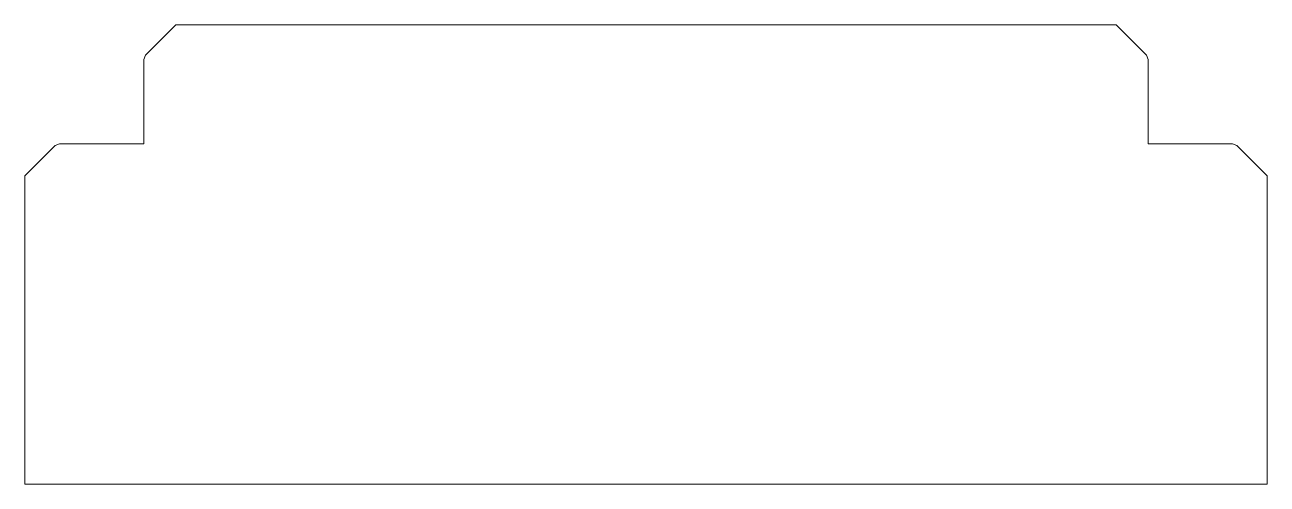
# Model space of a CAD drawing. Header units: millimetres. Extents: x -272 to 272, y 3 to 204.
import ezdxf

# ---------------------------------------------------------------- set-up
doc = ezdxf.new("R2010")
doc.units = ezdxf.units.MM

msp = doc.modelspace()

# ---------------------------------------------------------------- linework, layer by layer
at = {"color": 7, "linetype": 'Continuous', "lineweight": 15}
for p, q in [((-205.66, 204.18), (-218.92, 190.91)), ((-205.66, 204.18), (205.66, 204.18)), ((205.66, 204.18), (218.92, 190.91)), ((-219.66, 188.97), (-218.92, 190.91)), ((218.92, 190.91), (219.66, 188.97)), ((-219.66, 152.1), (-219.66, 188.97)), ((219.66, 152.1), (219.66, 188.97)), ((-258.48, 151.36), (-271.74, 138.1)), ((-258.48, 151.36), (-256.53, 152.1)), ((-256.53, 152.1), (-219.66, 152.1)), ((256.53, 152.1), (219.66, 152.1)), ((256.53, 152.1), (258.48, 151.36)), ((258.48, 151.36), (271.74, 138.1)), ((-271.74, 138.1), (-271.74, 3.24)), ((271.74, 138.1), (271.74, 3.24)), ((271.74, 3.24), (-271.74, 3.24))]:
    msp.add_line(p, q, dxfattribs=at)

doc.saveas('drawing.dxf')
